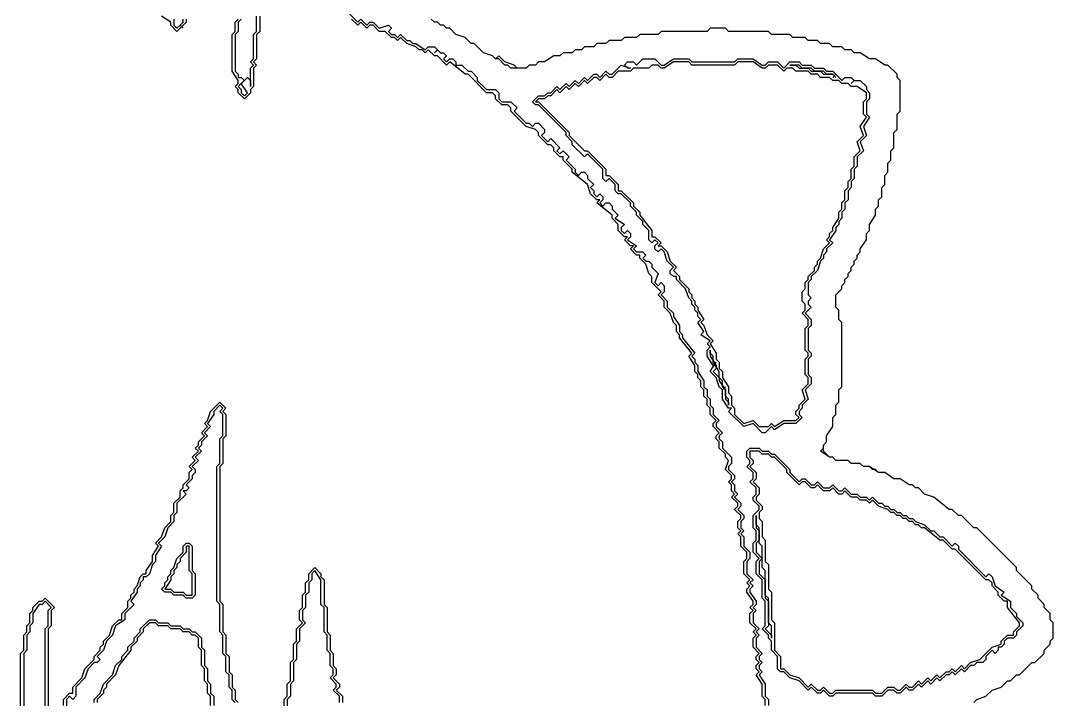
# Model space of a CAD drawing. Header units: millimetres. Extents: x 2 to 58.7, y 4.1 to 84.
# Drawn here: x 32.36 to 52.78, y 56.55 to 69.97 of the extents above; entities that cross this region are included whole.
import ezdxf

# ---------------------------------------------------------------- set-up
doc = ezdxf.new("R2010")
doc.units = ezdxf.units.MM
for name, color, linetype, true_color in [('CUT_OUTER', 1, 'Continuous', 0xa7a7a7), ('FILL_BLUE', 6, 'Continuous', 0x196fc6), ('FILL_HAIR', 5, 'Continuous', 0x905530), ('FILL_SKIN', 3, 'Continuous', 0xfad3ab), ('FILL_WHITE', 4, 'Continuous', 0xf5f3f0), ('RAISED_METAL', 2, 'Continuous', 0xa7a7a7)]:
    doc.layers.add(name, color=color, linetype=linetype, true_color=true_color)

msp = doc.modelspace()

# ---------------------------------------------------------------- linework, layer by layer
at = {"layer": 'CUT_OUTER'}
msp.add_lwpolyline([(51.206, 56.485), (51.267, 56.545), (51.448, 56.606), (51.57, 56.727), (51.751, 56.788), (51.873, 56.909), (51.933, 56.909), (52.054, 57.03), (52.115, 57.03), (52.357, 57.273), (52.418, 57.273), (52.6, 57.455), (52.6, 57.515), (52.721, 57.636), (52.721, 57.697), (52.781, 57.758), (52.781, 58.061), (52.721, 58.121), (52.721, 58.242), (52.6, 58.364), (52.6, 58.424), (52.479, 58.545), (52.479, 58.606), (52.357, 58.727), (52.357, 58.788), (52.054, 59.091), (52.054, 59.152), (51.267, 59.939), (51.206, 59.939), (50.964, 60.182), (50.903, 60.182), (50.782, 60.303), (50.721, 60.303), (50.418, 60.545), (50.236, 60.606), (50.115, 60.727), (50.055, 60.727), (49.994, 60.788), (49.933, 60.788), (49.752, 60.909), (49.63, 60.909), (49.449, 61.03), (49.327, 61.03), (49.146, 61.152), (49.024, 61.152), (48.964, 61.212), (48.782, 61.212), (48.721, 61.273), (48.479, 61.273), (48.418, 61.333), (48.358, 61.333), (48.237, 61.455), (48.237, 61.576), (48.297, 61.636), (48.297, 61.758), (48.418, 61.939), (48.418, 62.121), (48.479, 62.182), (48.479, 62.364), (48.54, 62.424), (48.54, 62.667), (48.6, 62.727), (48.6, 64), (48.54, 64.061), (48.54, 64.242), (48.479, 64.303), (48.479, 64.545), (48.6, 64.667), (48.6, 64.727), (48.661, 64.788), (48.661, 64.848), (48.721, 64.909), (48.721, 64.97), (48.782, 65.03), (48.782, 65.091), (48.843, 65.152), (48.843, 65.212), (48.903, 65.273), (48.903, 65.333), (48.964, 65.394), (48.964, 65.455), (49.085, 65.636), (49.085, 65.758), (49.146, 65.818), (49.146, 65.939), (49.267, 66.121), (49.267, 66.242), (49.327, 66.303), (49.327, 66.424), (49.388, 66.485), (49.388, 66.667), (49.449, 66.727), (49.449, 66.909), (49.509, 66.97), (49.509, 67.152), (49.57, 67.212), (49.57, 67.394), (49.63, 67.455), (49.63, 67.758), (49.691, 67.818), (49.691, 68.121), (49.752, 68.182), (49.752, 68.788), (49.691, 68.848), (49.691, 68.909), (49.509, 69.091), (49.449, 69.091), (49.267, 69.212), (49.146, 69.212), (48.964, 69.333), (48.843, 69.333), (48.782, 69.394), (48.661, 69.394), (48.6, 69.455), (48.418, 69.455), (48.358, 69.515), (48.176, 69.515), (48.115, 69.576), (47.934, 69.576), (47.873, 69.636), (47.631, 69.636), (47.57, 69.697), (47.206, 69.697), (47.146, 69.758), (46.358, 69.758), (46.297, 69.818), (45.994, 69.818), (45.934, 69.758), (45.025, 69.758), (44.964, 69.697), (44.601, 69.697), (44.54, 69.636), (44.298, 69.636), (44.237, 69.576), (43.995, 69.576), (43.934, 69.515), (43.752, 69.515), (43.692, 69.455), (43.51, 69.455), (43.449, 69.394), (43.328, 69.394), (43.268, 69.333), (43.086, 69.333), (43.025, 69.273), (42.904, 69.273), (42.722, 69.152), (42.601, 69.152), (42.54, 69.091), (42.419, 69.091), (42.359, 69.03), (42.177, 69.03), (42.116, 69.091), (41.934, 69.152), (41.813, 69.273), (41.753, 69.212), (41.692, 69.273), (41.51, 69.333), (41.328, 69.515), (41.268, 69.515), (41.147, 69.636), (40.965, 69.697), (40.844, 69.818), (40.783, 69.818), (40.722, 69.879), (40.662, 69.879), (40.601, 69.939), (40.541, 69.939), (40.48, 70)], dxfattribs=at)
at = {"layer": 'FILL_BLUE'}
for points in [[(42.601, 68.424), (42.54, 68.364), (42.601, 68.364), (43.207, 67.758), (43.207, 67.697), (43.51, 67.394), (43.571, 67.394), (43.934, 67.03), (43.934, 66.909), (43.995, 66.909), (44.177, 66.727), (44.177, 66.606), (44.237, 66.606), (44.48, 66.364), (44.48, 66.303), (44.601, 66.182), (44.601, 66.121), (44.843, 65.818), (44.843, 65.697), (44.904, 65.697), (45.025, 65.576), (44.964, 65.515), (45.025, 65.515), (45.146, 65.394), (45.207, 65.212), (45.328, 65.091), (45.267, 65.03), (45.389, 64.909), (45.389, 64.848), (45.57, 64.667), (45.57, 64.606), (45.631, 64.545), (45.631, 64.485), (45.691, 64.424), (45.691, 64.364), (45.752, 64.303), (45.752, 64.242), (45.873, 64.061), (45.813, 64), (45.873, 63.939), (45.934, 63.758), (46.055, 63.636), (45.994, 63.576), (46.116, 63.394), (46.116, 63.273), (46.176, 63.212), (46.176, 63.091), (46.237, 63.03), (46.237, 62.909), (46.358, 62.727), (46.358, 62.606), (46.419, 62.545), (46.419, 62.364), (46.479, 62.303), (46.479, 62.182), (46.661, 62), (46.843, 62.061), (46.964, 61.939), (47.146, 61.939), (47.206, 62), (47.267, 61.939), (47.449, 62.061), (47.691, 62.061), (47.752, 62.121), (47.691, 62.182), (47.691, 62.242), (47.752, 62.303), (47.752, 62.364), (47.873, 62.485), (47.812, 62.667), (47.934, 62.788), (47.934, 62.909), (47.873, 62.97), (47.873, 63.273), (47.934, 63.333), (47.934, 63.394), (47.873, 63.455), (47.873, 63.879), (47.934, 63.939), (47.934, 64.061), (47.812, 64.182), (47.873, 64.242), (47.873, 64.364), (47.812, 64.424), (47.812, 64.606), (47.873, 64.667), (47.873, 64.788), (47.934, 64.848), (47.934, 64.909), (48.055, 65.03), (48.055, 65.091), (48.115, 65.152), (48.115, 65.212), (48.176, 65.273), (48.237, 65.455), (48.358, 65.576), (48.297, 65.636), (48.358, 65.697), (48.358, 65.758), (48.418, 65.818), (48.418, 65.879), (48.54, 66.061), (48.54, 66.182), (48.6, 66.242), (48.6, 66.364), (48.661, 66.424), (48.661, 66.606), (48.721, 66.667), (48.721, 66.788), (48.782, 66.848), (48.782, 67.03), (48.843, 67.091), (48.843, 67.273), (48.964, 67.394), (48.903, 67.576), (49.024, 67.697), (48.964, 67.879), (49.085, 68.061), (49.024, 68.121), (49.024, 68.364), (49.085, 68.424), (49.085, 68.545), (48.903, 68.667), (48.782, 68.667), (48.721, 68.727), (48.6, 68.727), (48.54, 68.788), (48.418, 68.788), (48.358, 68.848), (48.176, 68.848), (48.115, 68.909), (47.994, 68.909), (47.934, 68.97), (47.691, 68.97), (47.631, 69.03), (47.509, 69.03), (47.449, 68.97), (47.328, 69.091), (47.146, 69.091), (47.085, 69.03), (47.025, 69.03), (46.843, 69.152), (46.54, 69.152), (46.479, 69.091), (45.631, 69.091), (45.57, 69.152), (45.267, 69.152), (45.086, 69.03), (45.025, 69.03), (44.964, 69.091), (44.843, 69.091), (44.783, 69.03), (44.48, 69.03), (44.419, 68.97), (44.177, 68.97), (44.055, 68.848), (43.995, 68.848), (43.934, 68.909), (43.813, 68.788), (43.752, 68.848), (43.692, 68.848), (43.571, 68.727), (43.51, 68.788), (43.389, 68.667), (43.328, 68.727), (43.207, 68.606), (43.146, 68.667), (43.025, 68.545), (42.965, 68.606), (42.843, 68.485), (42.783, 68.485), (42.722, 68.424)], [(46.782, 61.455), (46.782, 61.333), (46.843, 61.273), (46.843, 61.212), (46.782, 61.152), (46.903, 61.03), (46.903, 60.909), (46.843, 60.848), (46.964, 60.727), (46.964, 60.606), (46.903, 60.545), (46.903, 60.485), (47.025, 60.364), (47.025, 60.303), (46.964, 60.242), (46.964, 60.121), (47.025, 60.061), (47.025, 59.758), (47.085, 59.697), (47.085, 59.273), (47.146, 59.212), (47.146, 58.727), (47.206, 58.667), (47.206, 58.121), (47.267, 58.061), (47.267, 57.515), (47.388, 57.394), (47.388, 57.152), (47.449, 57.152), (47.57, 57.03), (47.752, 56.97), (47.934, 56.788), (47.994, 56.848), (48.115, 56.727), (48.176, 56.727), (48.237, 56.788), (48.358, 56.667), (48.418, 56.667), (48.479, 56.727), (49.206, 56.727), (49.267, 56.667), (49.388, 56.667), (49.509, 56.788), (49.63, 56.788), (49.691, 56.727), (49.752, 56.727), (49.873, 56.848), (49.933, 56.788), (49.994, 56.788), (50.115, 56.909), (50.176, 56.848), (50.297, 56.97), (50.358, 56.909), (50.479, 57.03), (50.539, 56.97), (50.661, 57.091), (50.721, 57.091), (50.782, 57.152), (50.842, 57.091), (50.964, 57.212), (51.024, 57.152), (51.145, 57.273), (51.327, 57.333), (51.57, 57.576), (51.751, 57.636), (51.751, 57.697), (51.873, 57.818), (51.994, 57.818), (51.994, 57.879), (52.115, 58), (52.115, 58.061), (51.873, 58.364), (51.873, 58.485), (51.812, 58.485), (51.691, 58.606), (51.691, 58.667), (51.57, 58.788), (51.57, 58.848), (51.509, 58.909), (51.448, 58.909), (50.842, 59.515), (50.782, 59.515), (50.6, 59.697), (50.539, 59.697), (50.236, 59.939), (50.176, 59.939), (50.115, 60), (50.055, 60), (49.994, 60.061), (49.933, 60.061), (49.873, 60.121), (49.812, 60.121), (49.752, 60.182), (49.691, 60.182), (49.63, 60.242), (49.57, 60.242), (49.509, 60.303), (49.327, 60.364), (49.206, 60.485), (49.146, 60.424), (49.085, 60.485), (48.964, 60.485), (48.903, 60.545), (48.782, 60.545), (48.661, 60.667), (48.6, 60.606), (48.54, 60.606), (48.418, 60.727), (48.358, 60.667), (48.237, 60.667), (48.115, 60.788), (48.055, 60.727), (47.994, 60.727), (47.873, 60.848), (47.812, 60.848), (47.752, 60.788), (47.509, 61.03), (47.509, 61.091), (47.267, 61.333), (47.206, 61.333), (47.146, 61.394), (47.025, 61.394), (46.964, 61.455)]]:
    msp.add_lwpolyline(points, close=True, dxfattribs=at)
at = {"layer": 'FILL_HAIR'}
for points in [[(35.632, 70), (35.632, 69.939), (35.45, 69.758), (35.329, 69.879), (35.329, 69.939), (35.147, 70.061)], [(37.087, 70.061), (37.087, 69.758), (37.026, 69.697), (37.026, 69.212), (36.965, 69.152), (37.026, 69.091), (36.965, 69.03), (36.965, 68.667), (36.905, 68.606), (36.905, 68.545), (36.784, 68.424), (36.662, 68.545), (36.662, 68.606), (36.602, 68.667), (36.662, 68.727), (36.662, 68.788), (36.541, 68.97), (36.541, 69.697), (36.602, 69.758), (36.602, 69.939), (36.662, 70)], [(47.085, 56.424), (47.085, 56.545), (47.025, 56.606), (47.025, 56.848), (46.903, 57.03), (46.964, 57.091), (46.903, 57.152), (46.903, 57.212), (46.964, 57.273), (46.903, 57.333), (46.903, 57.394), (46.964, 57.455), (46.843, 57.576), (46.843, 57.758), (46.903, 57.818), (46.843, 57.879), (46.903, 57.939), (46.782, 58.061), (46.782, 58.242), (46.843, 58.303), (46.782, 58.364), (46.843, 58.424), (46.843, 58.485), (46.722, 58.667), (46.722, 58.727), (46.782, 58.788), (46.722, 58.848), (46.782, 58.909), (46.661, 59.03), (46.661, 59.273), (46.722, 59.333), (46.722, 59.455), (46.6, 59.576), (46.6, 59.758), (46.54, 59.818), (46.6, 59.879), (46.54, 59.939), (46.54, 60.061), (46.6, 60.121), (46.6, 60.182), (46.479, 60.303), (46.54, 60.364), (46.54, 60.424), (46.419, 60.545), (46.479, 60.606), (46.419, 60.667), (46.419, 60.788), (46.358, 60.848), (46.419, 60.909), (46.419, 60.97), (46.297, 61.091), (46.358, 61.273), (46.297, 61.333), (46.297, 61.394), (46.176, 61.515), (46.176, 61.636), (46.116, 61.697), (46.116, 61.758), (46.176, 61.818), (46.055, 61.939), (46.055, 62), (46.116, 62.061), (45.994, 62.182), (45.994, 62.303), (45.934, 62.364), (45.934, 62.485), (45.873, 62.545), (45.873, 62.667), (45.813, 62.727), (45.813, 62.848), (45.752, 62.909), (45.752, 62.97), (45.691, 63.03), (45.691, 63.152), (45.57, 63.333), (45.631, 63.394), (45.389, 63.697), (45.389, 63.758), (45.328, 63.818), (45.328, 63.939), (45.267, 64), (45.207, 64.182), (45.086, 64.303), (45.086, 64.424), (44.964, 64.545), (45.025, 64.606), (44.843, 64.788), (44.843, 64.909), (44.783, 64.97), (44.722, 65.152), (44.601, 65.273), (44.601, 65.333), (44.54, 65.333), (44.419, 65.455), (44.48, 65.515), (44.419, 65.515), (44.298, 65.636), (44.358, 65.697), (44.298, 65.697), (44.177, 65.818), (44.177, 65.939), (44.055, 66.061), (44.055, 66.121), (43.752, 66.364), (43.813, 66.424), (43.752, 66.424), (43.631, 66.545), (43.571, 66.727), (43.268, 66.97), (43.268, 67.03), (43.086, 67.212), (43.086, 67.273), (43.025, 67.273), (42.904, 67.394), (42.904, 67.455), (42.843, 67.515), (42.783, 67.515), (42.601, 67.697), (42.601, 67.758), (42.54, 67.818), (42.359, 67.879), (42.056, 68.182), (42.056, 68.242), (41.995, 68.303), (41.874, 68.303), (41.753, 68.424), (41.753, 68.485), (41.692, 68.545), (41.571, 68.545), (41.207, 68.909), (41.147, 68.909), (40.844, 69.152), (40.783, 69.091), (40.601, 69.273), (40.541, 69.273), (40.419, 69.394), (40.359, 69.333), (40.298, 69.394), (40.238, 69.394), (40.177, 69.455), (39.995, 69.515), (39.874, 69.636), (39.813, 69.576), (39.753, 69.636), (39.692, 69.636), (39.571, 69.758), (39.45, 69.758), (39.329, 69.879), (39.268, 69.879), (39.207, 69.818), (39.086, 69.939), (39.026, 69.879), (38.904, 70)], [(33.208, 56.424), (33.208, 56.545), (33.329, 56.667), (33.39, 56.667), (33.39, 56.788), (33.572, 56.97), (33.632, 57.152), (33.814, 57.333), (33.814, 57.394), (33.935, 57.515), (33.935, 57.576), (33.996, 57.636), (33.996, 57.697), (34.117, 57.818), (34.178, 58), (34.299, 58.121), (34.36, 58.121), (34.36, 58.242), (34.481, 58.364), (34.481, 58.485), (34.541, 58.545), (34.541, 58.606), (34.602, 58.667), (34.602, 58.727), (34.663, 58.788), (34.723, 58.97), (34.784, 59.03), (34.844, 59.03), (34.844, 59.091), (34.966, 59.273), (34.966, 59.394), (35.087, 59.576), (35.026, 59.636), (35.147, 59.758), (35.208, 59.939), (35.329, 60.061), (35.329, 60.182), (35.39, 60.242), (35.39, 60.424), (35.511, 60.545), (35.511, 60.667), (35.572, 60.727), (35.572, 60.788), (35.693, 60.909), (35.693, 61.03), (35.753, 61.091), (35.693, 61.152), (35.814, 61.273), (35.753, 61.333), (35.875, 61.455), (35.814, 61.515), (35.875, 61.576), (35.875, 61.636), (35.996, 61.758), (35.935, 61.818), (36.056, 61.939), (35.996, 62), (36.056, 62.061), (36.117, 62.242), (36.299, 62.424), (36.42, 62.303), (36.359, 62.242), (36.42, 62.182), (36.42, 61.758), (36.359, 61.697), (36.359, 61.212), (36.299, 61.152), (36.299, 58.485), (36.359, 58.424), (36.359, 57.879), (36.42, 57.818), (36.42, 57.455), (36.481, 57.394), (36.481, 57.091), (36.541, 57.03), (36.541, 56.788), (36.602, 56.727), (36.602, 56.545), (36.662, 56.485)], [(37.571, 56.061), (37.571, 56.545), (37.632, 56.606), (37.632, 56.848), (37.693, 56.909), (37.693, 57.273), (37.753, 57.333), (37.753, 57.636), (37.814, 57.697), (37.814, 57.939), (37.935, 58.061), (37.874, 58.121), (37.874, 58.303), (37.935, 58.364), (37.935, 58.606), (37.996, 58.667), (37.996, 58.848), (38.056, 58.909), (38.056, 59.03), (38.177, 59.152), (38.299, 59.03), (38.299, 58.97), (38.359, 58.909), (38.359, 58.424), (38.42, 58.364), (38.42, 57.879), (38.48, 57.818), (38.48, 57.515), (38.541, 57.455), (38.541, 57.212), (38.601, 57.152), (38.601, 57.03), (38.541, 56.97), (38.662, 56.848), (38.662, 56.788), (38.601, 56.727), (38.723, 56.606), (38.723, 56.485)], [(32.36, 55.939), (32.36, 57.455), (32.42, 57.515), (32.42, 57.818), (32.481, 57.879), (32.481, 58), (32.542, 58.061), (32.542, 58.242), (32.602, 58.303), (32.602, 58.364), (32.723, 58.485), (32.784, 58.485), (32.845, 58.545), (33.026, 58.364), (32.966, 58.303), (32.966, 58), (32.905, 57.939), (32.905, 56.061)]]:
    msp.add_lwpolyline(points, dxfattribs=at)
at = {"layer": 'FILL_SKIN'}
msp.add_lwpolyline([(35.632, 59.576), (35.632, 59.455), (35.511, 59.333), (35.511, 59.273), (35.45, 59.212), (35.45, 59.152), (35.39, 59.091), (35.39, 59.03), (35.329, 58.97), (35.329, 58.909), (35.208, 58.727), (35.329, 58.727), (35.39, 58.667), (35.572, 58.667), (35.632, 58.606), (35.753, 58.606), (35.753, 59.03), (35.693, 59.091), (35.693, 59.576)], close=True, dxfattribs=at)
msp.add_lwpolyline([(36.117, 56.424), (36.117, 56.606), (36.056, 56.667), (36.056, 56.848), (35.996, 56.909), (35.996, 57.152), (35.935, 57.212), (35.935, 57.515), (35.875, 57.576), (35.875, 57.758), (35.814, 57.818), (35.753, 57.818), (35.693, 57.879), (35.572, 57.879), (35.511, 57.939), (35.329, 57.939), (35.269, 58), (35.087, 58), (35.026, 58.061), (34.905, 58.061), (34.784, 57.939), (34.784, 57.879), (34.663, 57.758), (34.663, 57.697), (34.541, 57.576), (34.541, 57.515), (34.299, 57.212), (34.238, 57.03), (34.057, 56.848), (34.057, 56.788), (33.996, 56.727), (33.996, 56.667), (33.875, 56.545), (33.875, 56.485)], dxfattribs=at)
at = {"layer": 'FILL_WHITE'}
for points in [[(47.57, 69.091), (47.691, 69.091), (47.752, 69.03), (47.934, 69.03), (47.994, 68.97), (48.176, 68.97), (48.237, 68.909), (48.418, 68.909), (48.479, 68.848), (48.418, 68.909), (48.297, 68.909), (48.237, 68.97), (48.055, 68.97), (47.994, 69.03), (47.812, 69.03), (47.752, 69.091)], [(45.994, 63.455), (45.994, 63.333), (46.116, 63.152), (46.116, 63.091), (46.055, 63.03), (46.176, 62.909), (46.176, 62.848), (46.297, 62.667), (46.297, 62.485), (46.358, 62.424), (46.358, 62.364), (46.358, 62.485), (46.297, 62.545), (46.297, 62.667), (46.237, 62.727), (46.237, 62.848), (46.176, 62.909), (46.176, 63.03), (46.055, 63.212), (46.055, 63.333), (45.994, 63.394)], [(46.903, 60.182), (46.903, 59.939), (46.964, 59.879), (46.964, 59.697), (46.903, 59.636), (46.903, 59.455), (47.025, 59.333), (46.964, 59.273), (46.964, 59.03), (47.085, 58.909), (47.085, 58.545), (47.146, 58.485), (47.146, 58), (47.085, 57.939), (47.206, 57.818), (47.206, 57.758), (47.206, 58), (47.146, 58.061), (47.146, 58.545), (47.085, 58.606), (47.085, 59.091), (47.025, 59.152), (47.025, 59.576), (46.964, 59.636), (46.964, 59.939), (46.903, 60)]]:
    msp.add_lwpolyline(points, close=True, dxfattribs=at)
at = {"layer": 'RAISED_METAL'}
for points in [[(36.723, 70), (36.662, 69.939), (36.662, 69.758), (36.602, 69.697), (36.602, 68.97), (36.662, 68.909), (36.662, 68.848), (36.723, 68.848), (36.784, 68.788), (36.662, 68.667), (36.723, 68.606), (36.723, 68.545), (36.784, 68.485), (36.844, 68.545), (36.723, 68.727), (36.844, 68.848), (36.905, 68.788), (36.905, 68.667), (36.905, 69.03), (36.965, 69.091), (36.905, 69.152), (36.965, 69.212), (36.965, 69.697), (37.026, 69.758), (37.026, 70.061)], [(38.844, 70.121), (39.026, 69.939), (39.086, 70), (39.207, 69.879), (39.268, 69.939), (39.329, 69.939), (39.45, 69.818), (39.632, 69.879), (39.692, 69.818), (39.632, 69.758), (39.692, 69.697), (39.753, 69.697), (39.813, 69.636), (39.874, 69.697), (39.995, 69.576), (40.056, 69.576), (40.116, 69.515), (40.177, 69.515), (40.359, 69.394), (40.419, 69.455), (40.541, 69.455), (40.601, 69.394), (40.541, 69.333), (40.601, 69.394), (40.662, 69.333), (40.722, 69.333), (40.783, 69.273), (40.722, 69.212), (40.783, 69.152), (40.844, 69.212), (40.904, 69.212), (40.965, 69.152), (40.965, 69.091), (41.086, 69.091), (41.207, 68.97), (41.268, 68.97), (41.389, 68.848), (41.389, 68.788), (41.571, 68.606), (41.753, 68.606), (41.813, 68.545), (41.813, 68.424), (41.874, 68.364), (42.056, 68.364), (42.177, 68.242), (42.116, 68.182), (42.359, 67.939), (42.419, 67.939), (42.48, 67.879), (42.54, 67.939), (42.601, 67.939), (42.722, 67.818), (42.722, 67.758), (42.662, 67.697), (42.783, 67.576), (42.843, 67.636), (43.025, 67.455), (42.965, 67.394), (43.025, 67.333), (43.086, 67.394), (43.207, 67.273), (43.146, 67.212), (43.328, 67.03), (43.328, 66.97), (43.389, 66.909), (43.449, 66.97), (43.51, 66.97), (43.571, 66.909), (43.571, 66.848), (43.692, 66.727), (43.631, 66.667), (43.692, 66.606), (43.692, 66.545), (43.752, 66.485), (43.813, 66.545), (43.874, 66.485), (43.874, 66.424), (43.813, 66.364), (43.874, 66.303), (43.934, 66.364), (43.995, 66.364), (44.055, 66.303), (44.055, 66.242), (44.177, 66.121), (44.116, 66.061), (44.298, 65.939), (44.237, 65.879), (44.237, 65.818), (44.298, 65.758), (44.358, 65.818), (44.419, 65.758), (44.419, 65.697), (44.358, 65.636), (44.54, 65.515), (44.48, 65.455), (44.54, 65.394), (44.661, 65.394), (44.722, 65.333), (44.661, 65.273), (44.722, 65.212), (44.783, 65.212), (44.843, 65.152), (44.843, 65.091), (44.964, 64.97), (44.904, 64.788), (44.964, 64.727), (45.025, 64.788), (45.086, 64.727), (45.086, 64.606), (45.025, 64.545), (45.146, 64.424), (45.146, 64.303), (45.267, 64.182), (45.267, 64.121), (45.389, 63.939), (45.389, 63.818), (45.449, 63.758), (45.449, 63.697), (45.691, 63.394), (45.631, 63.333), (45.691, 63.273), (45.691, 63.212), (45.752, 63.152), (45.752, 63.03), (45.873, 62.848), (45.873, 62.727), (45.934, 62.667), (45.934, 62.545), (45.994, 62.485), (45.994, 62.364), (46.055, 62.303), (46.055, 62.182), (46.176, 62.061), (46.116, 62), (46.116, 61.939), (46.237, 61.818), (46.176, 61.758), (46.176, 61.697), (46.237, 61.636), (46.237, 61.515), (46.419, 61.333), (46.419, 61.212), (46.358, 61.152), (46.358, 61.091), (46.479, 60.97), (46.479, 60.909), (46.419, 60.848), (46.479, 60.788), (46.479, 60.667), (46.54, 60.606), (46.479, 60.545), (46.6, 60.424), (46.6, 60.364), (46.54, 60.303), (46.661, 60.182), (46.661, 60.121), (46.6, 60.061), (46.6, 59.939), (46.661, 59.879), (46.6, 59.818), (46.661, 59.758), (46.661, 59.576), (46.782, 59.455), (46.782, 59.333), (46.722, 59.273), (46.722, 59.03), (46.843, 58.909), (46.782, 58.848), (46.843, 58.788), (46.782, 58.727), (46.782, 58.667), (46.903, 58.485), (46.903, 58.424), (46.843, 58.364), (46.903, 58.303), (46.843, 58.242), (46.843, 58.061), (46.964, 57.939), (46.903, 57.879), (46.964, 57.818), (46.903, 57.758), (46.903, 57.576), (47.025, 57.455), (46.964, 57.394), (46.964, 57.333), (47.025, 57.273), (46.964, 57.212), (46.964, 57.152), (47.025, 57.091), (46.964, 57.03), (47.085, 56.848), (47.085, 56.606), (47.146, 56.545), (47.146, 56.424)], [(35.39, 70), (35.39, 69.879), (35.45, 69.818), (35.511, 69.879), (35.572, 69.818), (35.511, 69.879), (35.572, 69.939), (35.572, 70)], [(51.206, 56.485), (51.267, 56.545), (51.448, 56.606), (51.57, 56.727), (51.751, 56.788), (51.873, 56.909), (51.933, 56.909), (52.054, 57.03), (52.115, 57.03), (52.357, 57.273), (52.418, 57.273), (52.6, 57.455), (52.6, 57.515), (52.721, 57.636), (52.721, 57.697), (52.781, 57.758), (52.781, 58.061), (52.721, 58.121), (52.721, 58.242), (52.6, 58.364), (52.6, 58.424), (52.479, 58.545), (52.479, 58.606), (52.357, 58.727), (52.357, 58.788), (52.054, 59.091), (52.054, 59.152), (51.267, 59.939), (51.206, 59.939), (50.964, 60.182), (50.903, 60.182), (50.782, 60.303), (50.721, 60.303), (50.418, 60.545), (50.236, 60.606), (50.115, 60.727), (50.055, 60.727), (49.994, 60.788), (49.933, 60.788), (49.752, 60.909), (49.63, 60.909), (49.449, 61.03), (49.327, 61.03), (49.267, 61.091), (49.206, 61.091), (49.146, 61.152), (49.024, 61.152), (48.964, 61.212), (48.782, 61.212), (48.721, 61.273), (48.479, 61.273), (48.418, 61.333), (48.358, 61.333), (48.176, 61.455), (48.237, 61.515), (48.237, 61.576), (48.297, 61.636), (48.297, 61.758), (48.418, 61.939), (48.418, 62.121), (48.479, 62.182), (48.479, 62.364), (48.54, 62.424), (48.54, 62.667), (48.6, 62.727), (48.6, 64), (48.54, 64.061), (48.54, 64.242), (48.479, 64.303), (48.479, 64.545), (48.6, 64.667), (48.6, 64.727), (48.661, 64.788), (48.661, 64.848), (48.721, 64.909), (48.721, 64.97), (48.782, 65.03), (48.782, 65.091), (48.843, 65.152), (48.843, 65.212), (48.903, 65.273), (48.903, 65.333), (48.964, 65.394), (48.964, 65.455), (49.085, 65.636), (49.085, 65.758), (49.146, 65.818), (49.146, 65.939), (49.267, 66.121), (49.267, 66.242), (49.327, 66.303), (49.327, 66.424), (49.388, 66.485), (49.388, 66.667), (49.449, 66.727), (49.449, 66.909), (49.509, 66.97), (49.509, 67.152), (49.57, 67.212), (49.57, 67.394), (49.63, 67.455), (49.63, 67.758), (49.691, 67.818), (49.691, 68.121), (49.752, 68.182), (49.752, 68.788), (49.691, 68.848), (49.691, 68.909), (49.509, 69.091), (49.449, 69.091), (49.267, 69.212), (49.146, 69.212), (48.964, 69.333), (48.843, 69.333), (48.782, 69.394), (48.661, 69.394), (48.6, 69.455), (48.418, 69.455), (48.358, 69.515), (48.176, 69.515), (48.115, 69.576), (47.934, 69.576), (47.873, 69.636), (47.631, 69.636), (47.57, 69.697), (47.206, 69.697), (47.146, 69.758), (46.358, 69.758), (46.297, 69.818), (45.994, 69.818), (45.934, 69.758), (45.025, 69.758), (44.964, 69.697), (44.601, 69.697), (44.54, 69.636), (44.298, 69.636), (44.237, 69.576), (43.995, 69.576), (43.934, 69.515), (43.752, 69.515), (43.692, 69.455), (43.51, 69.455), (43.449, 69.394), (43.328, 69.394), (43.268, 69.333), (43.086, 69.333), (43.025, 69.273), (42.904, 69.273), (42.722, 69.152), (42.601, 69.152), (42.54, 69.091), (42.419, 69.091), (42.359, 69.03), (42.056, 69.03), (41.995, 69.091), (41.934, 69.091), (41.813, 69.212), (41.753, 69.212), (41.692, 69.273), (41.51, 69.333), (41.328, 69.515), (41.268, 69.515), (41.147, 69.636), (40.965, 69.697), (40.844, 69.818), (40.783, 69.818), (40.722, 69.879), (40.662, 69.879), (40.601, 69.939), (40.541, 69.939), (40.48, 70)], [(36.602, 56.485), (36.541, 56.545), (36.541, 56.727), (36.481, 56.788), (36.481, 57.03), (36.42, 57.091), (36.42, 57.394), (36.359, 57.455), (36.359, 57.818), (36.299, 57.879), (36.299, 58.424), (36.238, 58.485), (36.238, 61.152), (36.299, 61.212), (36.299, 61.697), (36.359, 61.758), (36.359, 62.182), (36.299, 62.242), (36.359, 62.303), (36.299, 62.364), (36.178, 62.242), (36.178, 62.182), (36.056, 62), (36.117, 61.939), (35.996, 61.818), (36.056, 61.758), (35.935, 61.636), (35.935, 61.576), (35.875, 61.515), (35.935, 61.455), (35.814, 61.333), (35.875, 61.273), (35.753, 61.152), (35.814, 61.091), (35.814, 61.03), (35.753, 60.97), (35.753, 60.909), (35.632, 60.788), (35.693, 60.727), (35.632, 60.667), (35.572, 60.667), (35.632, 60.606), (35.45, 60.424), (35.45, 60.242), (35.39, 60.182), (35.39, 60.061), (35.269, 59.939), (35.208, 59.758), (35.087, 59.636), (35.147, 59.576), (35.026, 59.394), (35.026, 59.273), (34.966, 59.212), (34.905, 59.03), (34.844, 58.97), (34.784, 58.97), (34.784, 58.909), (34.723, 58.848), (34.723, 58.788), (34.663, 58.727), (34.663, 58.667), (34.541, 58.485), (34.602, 58.424), (34.42, 58.242), (34.42, 58.121), (34.238, 58), (34.178, 57.818), (34.057, 57.697), (33.996, 57.515), (33.875, 57.394), (33.935, 57.333), (33.875, 57.273), (33.814, 57.273), (33.693, 57.152), (33.632, 56.97), (33.451, 56.788), (33.451, 56.606), (33.39, 56.545), (33.329, 56.606), (33.269, 56.545), (33.269, 56.364)], [(38.662, 56.485), (38.662, 56.606), (38.541, 56.727), (38.601, 56.788), (38.601, 56.848), (38.48, 56.97), (38.541, 57.03), (38.541, 57.152), (38.48, 57.212), (38.48, 57.455), (38.42, 57.515), (38.42, 57.818), (38.359, 57.879), (38.359, 58.364), (38.299, 58.424), (38.299, 58.909), (38.177, 59.091), (38.117, 59.03), (38.117, 58.909), (38.056, 58.848), (38.056, 58.667), (37.996, 58.606), (37.996, 58.364), (37.935, 58.303), (37.935, 58.121), (37.996, 58.061), (37.874, 57.939), (37.874, 57.697), (37.814, 57.636), (37.814, 57.333), (37.753, 57.273), (37.753, 56.909), (37.693, 56.848), (37.693, 56.606), (37.632, 56.545), (37.632, 56.061)], [(32.845, 56.061), (32.845, 57.939), (32.905, 58), (32.905, 58.303), (32.966, 58.364), (32.845, 58.485), (32.784, 58.424), (32.723, 58.424), (32.602, 58.242), (32.602, 58.061), (32.542, 58), (32.542, 57.879), (32.481, 57.818), (32.481, 57.515), (32.42, 57.455), (32.42, 55.939)], [(33.814, 56.485), (33.814, 56.545), (33.935, 56.667), (33.996, 56.848), (34.178, 57.03), (34.238, 57.212), (34.36, 57.333), (34.36, 57.394), (34.481, 57.515), (34.481, 57.576), (34.602, 57.697), (34.602, 57.758), (34.723, 57.879), (34.723, 57.939), (34.905, 58.121), (35.026, 58.121), (35.087, 58.061), (35.269, 58.061), (35.329, 58), (35.511, 58), (35.572, 57.939), (35.693, 57.939), (35.753, 57.879), (35.814, 57.879), (35.935, 57.758), (35.935, 57.576), (35.996, 57.515), (35.996, 57.212), (36.056, 57.152), (36.056, 56.909), (36.117, 56.848), (36.117, 56.667), (36.178, 56.606), (36.178, 56.424)]]:
    msp.add_lwpolyline(points, dxfattribs=at)
for points in [[(42.601, 68.485), (42.722, 68.485), (42.783, 68.545), (42.843, 68.545), (42.965, 68.667), (43.025, 68.606), (43.146, 68.727), (43.207, 68.667), (43.328, 68.788), (43.389, 68.727), (43.51, 68.848), (43.571, 68.788), (43.692, 68.909), (43.752, 68.909), (43.813, 68.848), (43.934, 68.97), (43.995, 68.909), (44.055, 68.909), (44.237, 69.091), (44.419, 69.03), (44.358, 69.03), (44.298, 69.091), (44.358, 69.152), (44.48, 69.152), (44.54, 69.091), (44.661, 69.212), (44.904, 69.212), (45.025, 69.091), (45.086, 69.091), (45.267, 69.212), (45.57, 69.212), (45.631, 69.152), (46.479, 69.152), (46.54, 69.212), (46.843, 69.212), (47.025, 69.091), (47.085, 69.091), (47.146, 69.152), (47.328, 69.152), (47.449, 69.03), (47.57, 69.152), (47.752, 69.152), (47.812, 69.091), (47.994, 69.091), (48.055, 69.03), (48.237, 69.03), (48.297, 68.97), (48.418, 68.97), (48.479, 68.909), (48.418, 68.848), (48.479, 68.909), (48.6, 68.788), (48.661, 68.848), (48.782, 68.848), (48.843, 68.788), (48.782, 68.727), (48.843, 68.788), (48.964, 68.788), (49.085, 68.667), (49.085, 68.606), (49.146, 68.545), (49.146, 68.424), (49.085, 68.364), (49.085, 68.121), (49.146, 68.061), (49.024, 67.879), (49.085, 67.697), (48.964, 67.576), (49.024, 67.394), (48.903, 67.273), (48.903, 67.091), (48.843, 67.03), (48.843, 66.848), (48.782, 66.788), (48.782, 66.667), (48.721, 66.606), (48.721, 66.424), (48.661, 66.364), (48.661, 66.242), (48.6, 66.182), (48.6, 66.061), (48.54, 66), (48.54, 65.939), (48.479, 65.879), (48.479, 65.818), (48.358, 65.636), (48.418, 65.576), (48.297, 65.455), (48.297, 65.394), (48.237, 65.333), (48.237, 65.273), (48.176, 65.212), (48.115, 65.03), (47.994, 64.909), (47.994, 64.848), (47.934, 64.788), (47.934, 64.545), (47.994, 64.485), (47.934, 64.424), (47.934, 64.364), (47.994, 64.303), (47.873, 64.182), (47.994, 64.061), (47.994, 63.939), (47.934, 63.879), (47.934, 63.455), (47.994, 63.394), (47.994, 63.333), (47.934, 63.273), (47.934, 62.97), (47.994, 62.909), (47.994, 62.788), (47.873, 62.667), (47.934, 62.485), (47.812, 62.364), (47.812, 62.303), (47.752, 62.242), (47.752, 62.182), (47.812, 62.121), (47.691, 62), (47.449, 62), (47.267, 61.879), (47.206, 61.939), (47.085, 61.818), (47.025, 61.818), (46.843, 62), (46.661, 61.939), (46.358, 62.242), (46.419, 62.303), (46.358, 62.303), (46.237, 62.485), (46.237, 62.667), (46.297, 62.727), (46.237, 62.667), (46.176, 62.727), (46.116, 62.909), (45.994, 63.03), (46.116, 63.212), (46.055, 63.152), (45.934, 63.333), (45.934, 63.455), (45.994, 63.515), (45.934, 63.576), (45.994, 63.636), (45.813, 63.758), (45.873, 63.818), (45.752, 64), (45.813, 64.061), (45.752, 64.121), (45.752, 64.182), (45.691, 64.242), (45.691, 64.303), (45.631, 64.364), (45.631, 64.424), (45.57, 64.485), (45.51, 64.667), (45.328, 64.848), (45.328, 64.909), (45.267, 64.909), (45.207, 64.97), (45.207, 65.03), (45.267, 65.091), (45.146, 65.212), (45.086, 65.394), (45.025, 65.455), (44.964, 65.394), (44.904, 65.455), (44.904, 65.515), (44.964, 65.576), (44.904, 65.636), (44.843, 65.576), (44.783, 65.636), (44.783, 65.818), (44.661, 65.939), (44.661, 66), (44.54, 66.121), (44.54, 66.182), (44.419, 66.303), (44.419, 66.364), (44.237, 66.545), (44.177, 66.545), (44.116, 66.606), (44.116, 66.727), (43.995, 66.848), (43.934, 66.788), (43.874, 66.848), (43.874, 67.03), (43.571, 67.333), (43.51, 67.273), (43.268, 67.515), (43.268, 67.576), (43.146, 67.697), (43.146, 67.758), (42.601, 68.303), (42.54, 68.303), (42.48, 68.364)], [(46.722, 61.455), (46.782, 61.515), (46.964, 61.515), (47.025, 61.455), (47.146, 61.455), (47.206, 61.394), (47.267, 61.394), (47.57, 61.091), (47.57, 61.03), (47.752, 60.848), (47.812, 60.909), (47.873, 60.909), (47.994, 60.788), (48.055, 60.788), (48.115, 60.848), (48.237, 60.727), (48.358, 60.727), (48.418, 60.788), (48.54, 60.667), (48.6, 60.667), (48.661, 60.727), (48.782, 60.606), (48.903, 60.606), (48.964, 60.545), (49.085, 60.545), (49.146, 60.485), (49.206, 60.545), (49.327, 60.424), (49.388, 60.424), (49.449, 60.364), (49.509, 60.364), (49.57, 60.303), (49.63, 60.303), (49.691, 60.242), (49.752, 60.242), (49.812, 60.182), (49.873, 60.182), (49.933, 60.121), (49.994, 60.121), (50.055, 60.061), (50.236, 60), (50.358, 59.879), (50.418, 59.879), (50.539, 59.758), (50.6, 59.758), (50.782, 59.576), (50.842, 59.636), (50.903, 59.576), (50.903, 59.515), (51.448, 58.97), (51.509, 59.03), (51.57, 58.97), (51.63, 58.788), (51.812, 58.667), (51.751, 58.606), (51.933, 58.485), (51.933, 58.364), (52.054, 58.242), (52.054, 58.182), (52.176, 58.061), (52.176, 58), (52.054, 57.879), (52.054, 57.818), (51.994, 57.758), (51.873, 57.758), (51.812, 57.697), (51.812, 57.636), (51.751, 57.576), (51.691, 57.576), (51.691, 57.515), (51.63, 57.455), (51.57, 57.515), (51.448, 57.394), (51.448, 57.333), (51.388, 57.273), (51.267, 57.273), (51.206, 57.212), (51.145, 57.212), (51.024, 57.091), (50.964, 57.152), (50.842, 57.03), (50.782, 57.091), (50.721, 57.03), (50.661, 57.03), (50.539, 56.909), (50.479, 56.97), (50.358, 56.848), (50.297, 56.909), (50.176, 56.788), (50.115, 56.848), (49.994, 56.727), (49.933, 56.727), (49.873, 56.788), (49.752, 56.667), (49.691, 56.667), (49.63, 56.727), (49.509, 56.727), (49.388, 56.606), (49.267, 56.606), (49.206, 56.667), (48.479, 56.667), (48.418, 56.606), (48.358, 56.606), (48.237, 56.727), (48.176, 56.667), (48.115, 56.667), (47.994, 56.788), (47.934, 56.727), (47.752, 56.909), (47.57, 56.97), (47.449, 57.091), (47.388, 57.091), (47.328, 57.152), (47.328, 57.394), (47.206, 57.515), (47.206, 57.697), (47.146, 57.758), (47.146, 57.818), (47.025, 57.939), (47.085, 58), (47.085, 58.485), (47.025, 58.545), (47.025, 58.909), (46.903, 59.03), (46.903, 59.273), (46.964, 59.333), (46.843, 59.455), (46.843, 59.636), (46.903, 59.697), (46.903, 59.879), (46.843, 59.939), (46.843, 60.182), (46.964, 60.303), (46.964, 60.364), (46.843, 60.485), (46.843, 60.545), (46.903, 60.606), (46.903, 60.727), (46.782, 60.848), (46.843, 60.909), (46.843, 61.03), (46.722, 61.152), (46.782, 61.212), (46.782, 61.273), (46.722, 61.333)], [(35.632, 59.636), (35.693, 59.636), (35.753, 59.576), (35.753, 59.091), (35.814, 59.03), (35.814, 58.606), (35.753, 58.545), (35.632, 58.545), (35.572, 58.606), (35.39, 58.606), (35.329, 58.667), (35.208, 58.667), (35.147, 58.727), (35.208, 58.788), (35.208, 58.848), (35.269, 58.909), (35.269, 58.97), (35.329, 59.03), (35.329, 59.091), (35.39, 59.152), (35.45, 59.333), (35.572, 59.455), (35.572, 59.576)]]:
    msp.add_lwpolyline(points, close=True, dxfattribs=at)

doc.saveas('drawing.dxf')
